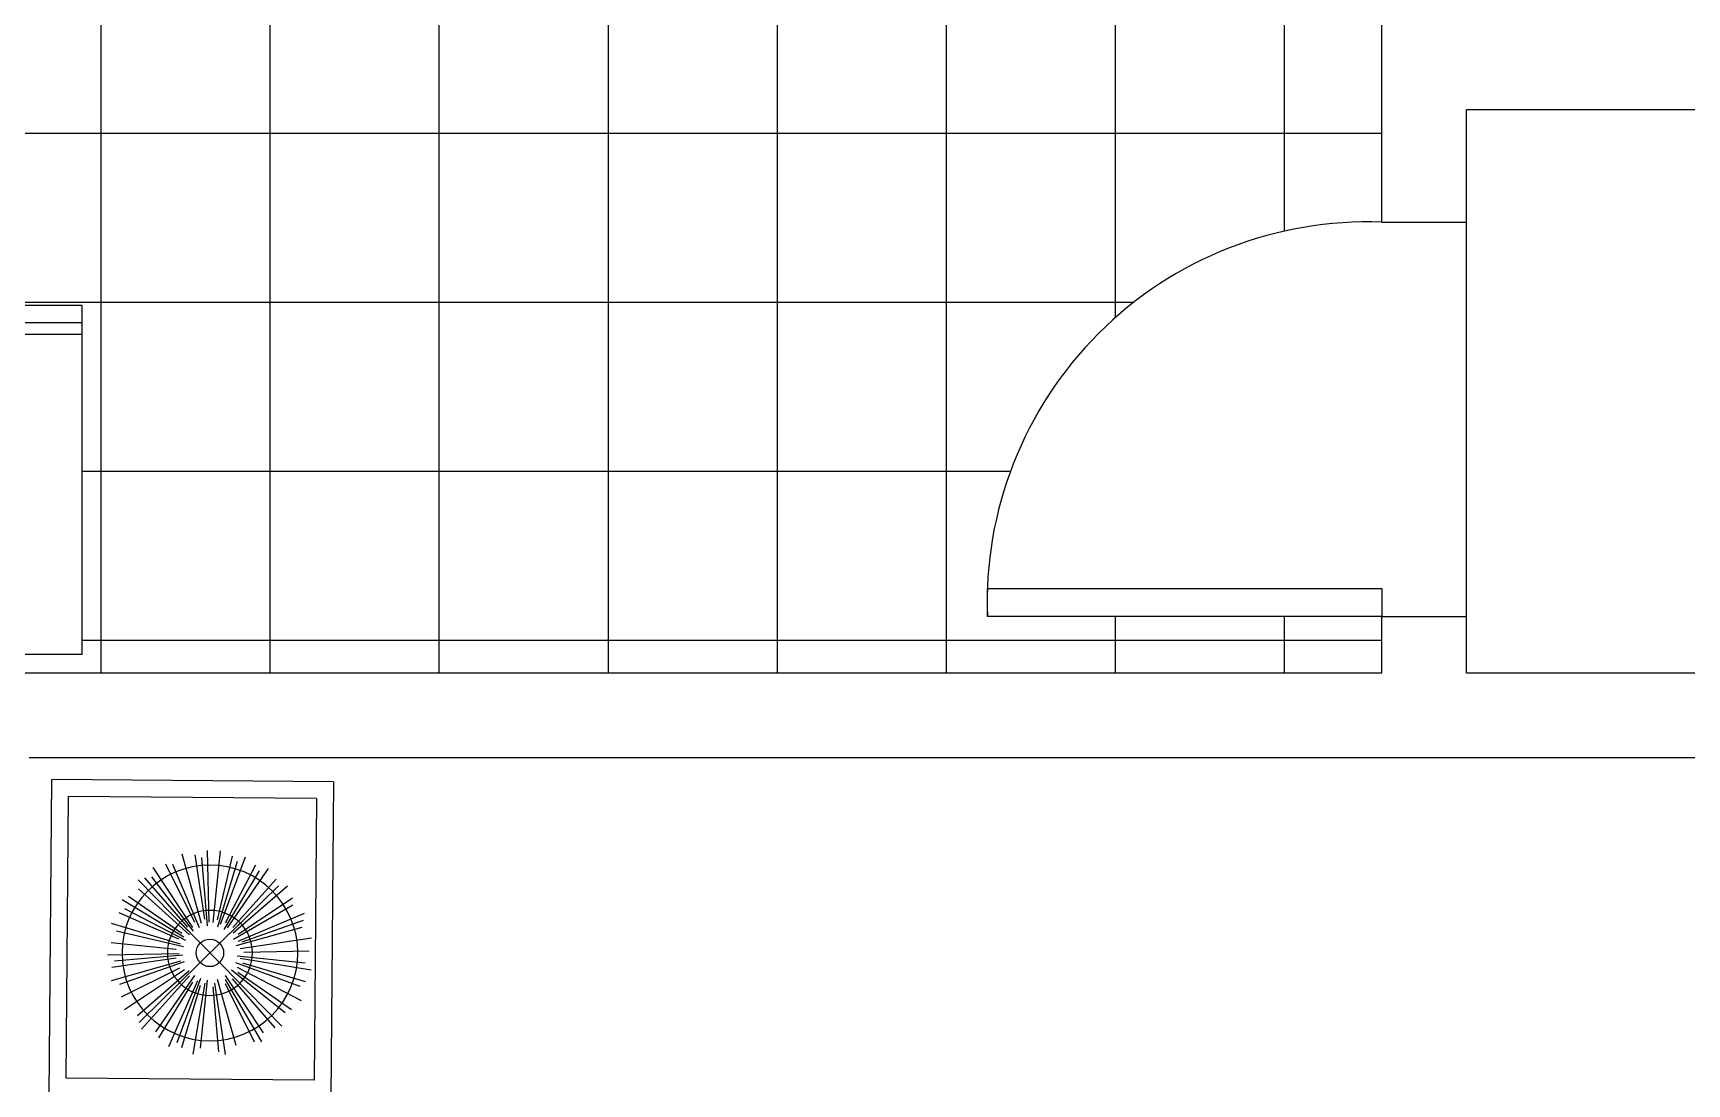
# Model space of a CAD drawing. Extents: x 33 to 1815, y -14679 to 245.
# Drawn here: x 40.079 to 43.014, y 1.013 to 2.878 of the extents above; entities that cross this region are included whole.
import ezdxf

# ---------------------------------------------------------------- set-up
doc = ezdxf.new("R2010")
doc.units = 0
doc.header["$MEASUREMENT"] = 0
for name, color, linetype in [('corte-esq-ext', 1, 'CONTINUOUS'), ('CP-CAR', 7, 'CONTINUOUS'), ('MOBIL_I', 13, 'CONTINUOUS'), ('PAREDE', 6, 'CONTINUOUS'), ('PORTA', 3, 'CONTINUOUS'), ('TEXTO', 1, 'CONTINUOUS')]:
    doc.layers.add(name, color=color, linetype=linetype)
pattern_1 = [(0, (0, 0), (0, 0.3), []), (90, (0, 0), (-0.3, 2e-17), [])]

# ---------------------------------------------------------------- blocks, each defined once
blk = doc.blocks.new('ACABJ1_2')
at = {"layer": 'MOBIL_I'}
for p, q in [((0, -7.26), (0, 7.26)), ((-7.26, 0), (7.26, 0))]:
    blk.add_line(p, q, dxfattribs=at)
for radius in [15, 7.26]:
    blk.add_circle((0, 0), radius, dxfattribs=at)

msp = doc.modelspace()

# ---------------------------------------------------------------- hatches: boundary and pattern name
at = {"layer": 'corte-esq-ext'}
h = msp.add_hatch(dxfattribs=at)
h.set_pattern_fill('_USER', color=256, scale=0.3, style=0, double=1, pattern_type=0)
h.set_pattern_definition(pattern_1)
edge = h.paths.add_edge_path()
edge.add_line((41.0699, 3.4737), (41.0688, 3.4697))
edge.add_line((41.0688, 3.4697), (41.0986, 3.439))
edge.add_line((41.0986, 3.439), (41.0936, 3.4224))
edge.add_line((41.0936, 3.4224), (41.0768, 3.4179))
edge.add_line((41.0768, 3.4179), (41.0347, 3.4615))
edge.add_arc((40.8422, 3.887), 0.4671, 270.019, 294.3479, ccw=False)
edge.add_arc((40.8425, 3.887), 0.4671, 245.6521, 269.981, ccw=False)
edge.add_line((40.6499, 3.4615), (40.6078, 3.4179))
edge.add_line((40.6078, 3.4179), (40.5911, 3.4224))
edge.add_line((40.5911, 3.4224), (40.5861, 3.439))
edge.add_line((40.5861, 3.439), (40.6622, 3.5174))
edge.add_line((40.6622, 3.5174), (40.6173, 3.568))
edge.add_line((40.6173, 3.568), (40.6173, 3.838))
edge.add_arc((40.6938, 3.838), 0.0765, 143.7303, 180, ccw=False)
edge.add_line((40.6321, 3.8832), (40.6246, 3.8909))
edge.add_line((40.6246, 3.8909), (40.5769, 3.9356))
edge.add_line((40.5769, 3.9356), (39.7956, 3.9356))
edge.add_line((39.7956, 3.9356), (39.7956, 4.5693))
edge.add_line((39.7956, 4.5693), (39.3397, 4.5684))
edge.add_arc((39.7483, 4.4855), 0.417, 168.5229, 204.3973)
edge.add_line((39.3686, 4.3132), (39.3488, 4.3025))
edge.add_arc((39.7483, 4.4855), 0.4395, 169.1237, 204.6066, ccw=False)
edge.add_line((39.3167, 4.5684), (38.1845, 4.5661))
edge.add_line((38.1845, 4.5661), (38.1845, 2.7639))
edge.add_line((38.1845, 2.7639), (41.6577, 2.9233))
edge.add_line((41.6577, 2.9233), (41.0699, 3.4737))
edge = h.paths.add_edge_path(flags=16)
edge.add_line((39.9839, 3.439), (40.06, 3.5174))
edge.add_line((40.06, 3.5174), (40.0151, 3.568))
edge.add_line((40.0151, 3.568), (40.0151, 3.838))
edge.add_arc((40.0916, 3.838), 0.0765, 143.7303, 180, ccw=False)
edge.add_line((40.03, 3.8832), (40.0051, 3.9084))
edge.add_line((40.0051, 3.9084), (40.0103, 3.9249))
edge.add_line((40.0103, 3.9249), (40.027, 3.9293))
edge.add_line((40.027, 3.9293), (40.0505, 3.9047))
edge.add_arc((40.0926, 3.8445), 0.0735, 88.0066, 124.9784, ccw=False)
edge.add_line((40.0951, 3.918), (40.2401, 3.918))
edge.add_line((40.2401, 3.918), (40.3851, 3.918))
edge.add_arc((40.3877, 3.8445), 0.0735, 55.0216, 91.9934, ccw=False)
edge.add_line((40.4298, 3.9047), (40.4532, 3.9293))
edge.add_line((40.4532, 3.9293), (40.4699, 3.9249))
edge.add_line((40.4699, 3.9249), (40.4751, 3.9084))
edge.add_line((40.4751, 3.9084), (40.4503, 3.8832))
edge.add_arc((40.3886, 3.838), 0.0765, 0, 36.2697, ccw=False)
edge.add_line((40.4651, 3.838), (40.4651, 3.568))
edge.add_line((40.4651, 3.568), (40.4202, 3.5174))
edge.add_line((40.4202, 3.5174), (40.4964, 3.439))
edge.add_line((40.4964, 3.439), (40.4914, 3.4224))
edge.add_line((40.4914, 3.4224), (40.4746, 3.4179))
edge.add_line((40.4746, 3.4179), (40.4325, 3.4615))
edge.add_arc((40.24, 3.887), 0.4671, 270.019, 294.3479, ccw=False)
edge.add_arc((40.2403, 3.887), 0.4671, 245.6521, 269.981, ccw=False)
edge.add_line((40.0477, 3.4615), (40.0056, 3.4179))
edge.add_line((40.0056, 3.4179), (39.9889, 3.4224))
edge.add_line((39.9889, 3.4224), (39.9839, 3.439))
edge = h.paths.add_edge_path(flags=0)
edge.add_arc((40.2402, 3.8784), 0.417, 245.6027, 294.4288)
edge.add_line((40.4126, 3.4988), (40.4232, 3.4789))
edge.add_arc((40.2402, 3.8784), 0.4395, 245.3934, 294.617, ccw=False)
edge.add_line((40.0572, 3.4789), (40.0679, 3.4987))
h.paths.add_polyline_path([(37.5545, 4.5649), (37.4727, 4.5647), (37.4727, 3.1664), (37.4727, 2.7312), (37.9817, 2.7546), (37.5545, 2.7546)])
h.paths.add_polyline_path([(41.6093, 3.1288), (41.6093, 3.3615)], flags=17)
h = msp.add_hatch(dxfattribs=at)
h.set_pattern_fill('_USER,_O', color=256, scale=0.3, double=1, pattern_type=0)
h.set_pattern_definition(pattern_1)
h.paths.add_polyline_path([(41.8508, 2.7423), (41.6577, 2.9233), (40.3595, 2.8637), (40.3731, 1.7423), (40.9844, 1.7423)])
h.paths.add_polyline_path([(42.4727, 2.5423), (42.4727, 2.7423), (41.8507, 2.7423), (40.9844, 1.7423), (42.4727, 1.7423), (42.4727, 1.8423), (41.7727, 1.8423, -0.43607)])
h.paths.add_polyline_path([(42.4727, 2.9607), (41.6577, 2.9233), (41.8508, 2.7423), (42.4727, 2.7423)])
h = msp.add_hatch(dxfattribs=at)
h.set_pattern_fill('_USER,_O', color=256, scale=0.3, double=1, pattern_type=0)
h.set_pattern_definition(pattern_1)
h.paths.add_polyline_path([(40.3595, 2.8637), (39.7159, 2.8341), (39.7712, 2.3951), (40.1656, 2.3951), (40.1656, 1.7751), (39.8493, 1.7751), (39.8534, 1.7423), (40.3731, 1.7423)])

# ---------------------------------------------------------------- linework, layer by layer
at = {"layer": 'CP-CAR'}
msp.add_line((42.6227, 1.8423), (42.6227, 2.5423), dxfattribs=at)
at = {"layer": 'PAREDE'}
for p, q in [((42.4727, 2.5423), (42.4727, 3.5164)), ((42.6227, 2.7423), (43.1227, 2.7423)), ((42.6227, 2.5423), (42.6227, 2.7423)), ((42.4727, 2.5423), (42.6227, 2.5423)), ((42.4727, 1.7423), (42.4727, 1.8423)), ((42.4727, 1.8423), (42.6227, 1.8423)), ((42.6227, 1.7423), (42.6227, 1.8423)), ((39.1227, 1.7423), (42.4727, 1.7423)), ((42.6227, 1.7423), (43.2727, 1.7423)), ((40.0727, 1.5923), (43.2727, 1.5923))]:
    msp.add_line(p, q, dxfattribs=at)
at = {"layer": 'PORTA'}
for p, q in [((39.1256, 2.3951), (40.1656, 2.3951)), ((40.1656, 2.3951), (40.1656, 1.7751)), ((40.1656, 2.3636), (39.1256, 2.3636)), ((40.1656, 2.3431), (39.1256, 2.3431)), ((40.1656, 1.7751), (39.1256, 1.7751))]:
    msp.add_line(p, q, dxfattribs=at)
at = {"layer": 'PORTA', "color": 3}
msp.add_lwpolyline([(42.4727, 1.8423), (41.7727, 1.8423), (41.7727, 1.8923), (42.4727, 1.8923)], close=True, dxfattribs=at)
at = {"layer": 'PORTA', "color": 1}
msp.add_arc((42.4477, 1.8673), 0.6755, 87.8789, 182.1211, dxfattribs=at)
at = {"layer": 'TEXTO'}
for p, q in [((40.108, 0.9929), (40.1124, 1.5529)), ((40.6124, 1.549), (40.1124, 1.5529)), ((40.6124, 1.549), (40.608, 0.989)), ((40.1382, 1.0227), (40.1421, 1.5227)), ((40.5821, 1.5192), (40.1421, 1.5227)), ((40.5821, 1.5192), (40.5782, 1.0192)), ((40.3785, 1.2974), (40.344, 1.4204)), ((40.3843, 1.3048), (40.3672, 1.4192)), ((40.3891, 1.2933), (40.3787, 1.4146)), ((40.392, 1.2995), (40.3891, 1.4271)), ((40.3988, 1.2992), (40.412, 1.4262)), ((40.4069, 1.3039), (40.4332, 1.4166)), ((40.4121, 1.2961), (40.4564, 1.4159)), ((40.3639, 1.2836), (40.2902, 1.3804)), ((40.3631, 1.2903), (40.2922, 1.3966)), ((40.3663, 1.2991), (40.3147, 1.4027)), ((40.3744, 1.2897), (40.3271, 1.4018)), ((40.4071, 1.2914), (40.4421, 1.408)), ((40.4182, 1.2865), (40.4811, 1.3907)), ((40.4211, 1.2986), (40.4746, 1.4013)), ((40.4242, 1.2898), (40.4969, 1.3948)), ((40.3551, 1.2839), (40.2656, 1.375)), ((40.3572, 1.2774), (40.2666, 1.3587)), ((40.3537, 1.2907), (40.2779, 1.3782)), ((40.4278, 1.279), (40.5146, 1.3643)), ((40.4336, 1.29), (40.5109, 1.3761)), ((40.4344, 1.2807), (40.5309, 1.3643)), ((40.3466, 1.2732), (40.2373, 1.3392)), ((40.3503, 1.2674), (40.2424, 1.3236)), ((40.3436, 1.2795), (40.2485, 1.3453)), ((40.4351, 1.2693), (40.5404, 1.3304)), ((40.4435, 1.2786), (40.5398, 1.3428)), ((40.3411, 1.2607), (40.2188, 1.2974)), ((40.338, 1.2695), (40.2322, 1.3164)), ((40.4434, 1.2662), (40.561, 1.3159)), ((40.4502, 1.265), (40.5595, 1.3032)), ((40.3331, 1.2513), (40.2181, 1.2632)), ((40.3461, 1.256), (40.2276, 1.2836)), ((40.4398, 1.2582), (40.557, 1.2911)), ((40.447, 1.2531), (40.5733, 1.272)), ((40.3388, 1.2438), (40.2112, 1.241)), ((40.3335, 1.2361), (40.219, 1.2191)), ((40.345, 1.2409), (40.2237, 1.2306)), ((40.4414, 1.2401), (40.5624, 1.2275)), ((40.4469, 1.2361), (40.5728, 1.215)), ((40.4536, 1.2464), (40.5693, 1.249)), ((40.3409, 1.2303), (40.2179, 1.1958)), ((40.3475, 1.2291), (40.2327, 1.1889)), ((40.3392, 1.2181), (40.2356, 1.1665)), ((40.348, 1.2149), (40.2417, 1.144)), ((40.3566, 1.2134), (40.2646, 1.1337)), ((40.3569, 1.2046), (40.2716, 1.1095)), ((40.3657, 1.2053), (40.2964, 1.1052)), ((40.4201, 1.2048), (40.4876, 1.1035)), ((40.4312, 1.2151), (40.5267, 1.1396)), ((40.4314, 1.2062), (40.5209, 1.1152)), ((40.4386, 1.2283), (40.5528, 1.186)), ((40.4415, 1.2199), (40.5548, 1.1609)), ((40.4429, 1.2107), (40.538, 1.1448)), ((40.4511, 1.2277), (40.5619, 1.1944)), ((40.3501, 1.2027), (40.2676, 1.1216)), ((40.362, 1.1933), (40.3022, 1.0943)), ((40.3712, 1.1953), (40.3194, 1.0786)), ((40.3764, 1.1997), (40.3342, 1.0855)), ((40.3759, 1.1872), (40.3426, 1.0764)), ((40.3842, 1.1914), (40.3631, 1.0655)), ((40.3882, 1.1969), (40.3757, 1.0759)), ((40.3984, 1.1849), (40.4082, 1.0696)), ((40.4013, 1.1913), (40.4201, 1.0649)), ((40.4063, 1.1985), (40.4392, 1.0813)), ((40.4202, 1.191), (40.4718, 1.0874)), ((40.4205, 1.198), (40.4845, 1.0875)), ((40.4328, 1.1994), (40.5085, 1.1119)), ((40.5782, 1.0192), (40.1382, 1.0227))]:
    msp.add_line(p, q, dxfattribs=at)
msp.add_circle((40.3932, 1.2451), 0.0243, dxfattribs=at)

# ---------------------------------------------------------------- block references
at = {"layer": 'TEXTO', "extrusion": (0, 0, -1), "xscale": 0.01039999999999941, "yscale": 0.01039999999999941, "zscale": -0.0104, "rotation": 135.45}
msp.add_blockref('ACABJ1_2', (-40.3932, 1.2451), dxfattribs=at)

doc.saveas('drawing.dxf')
